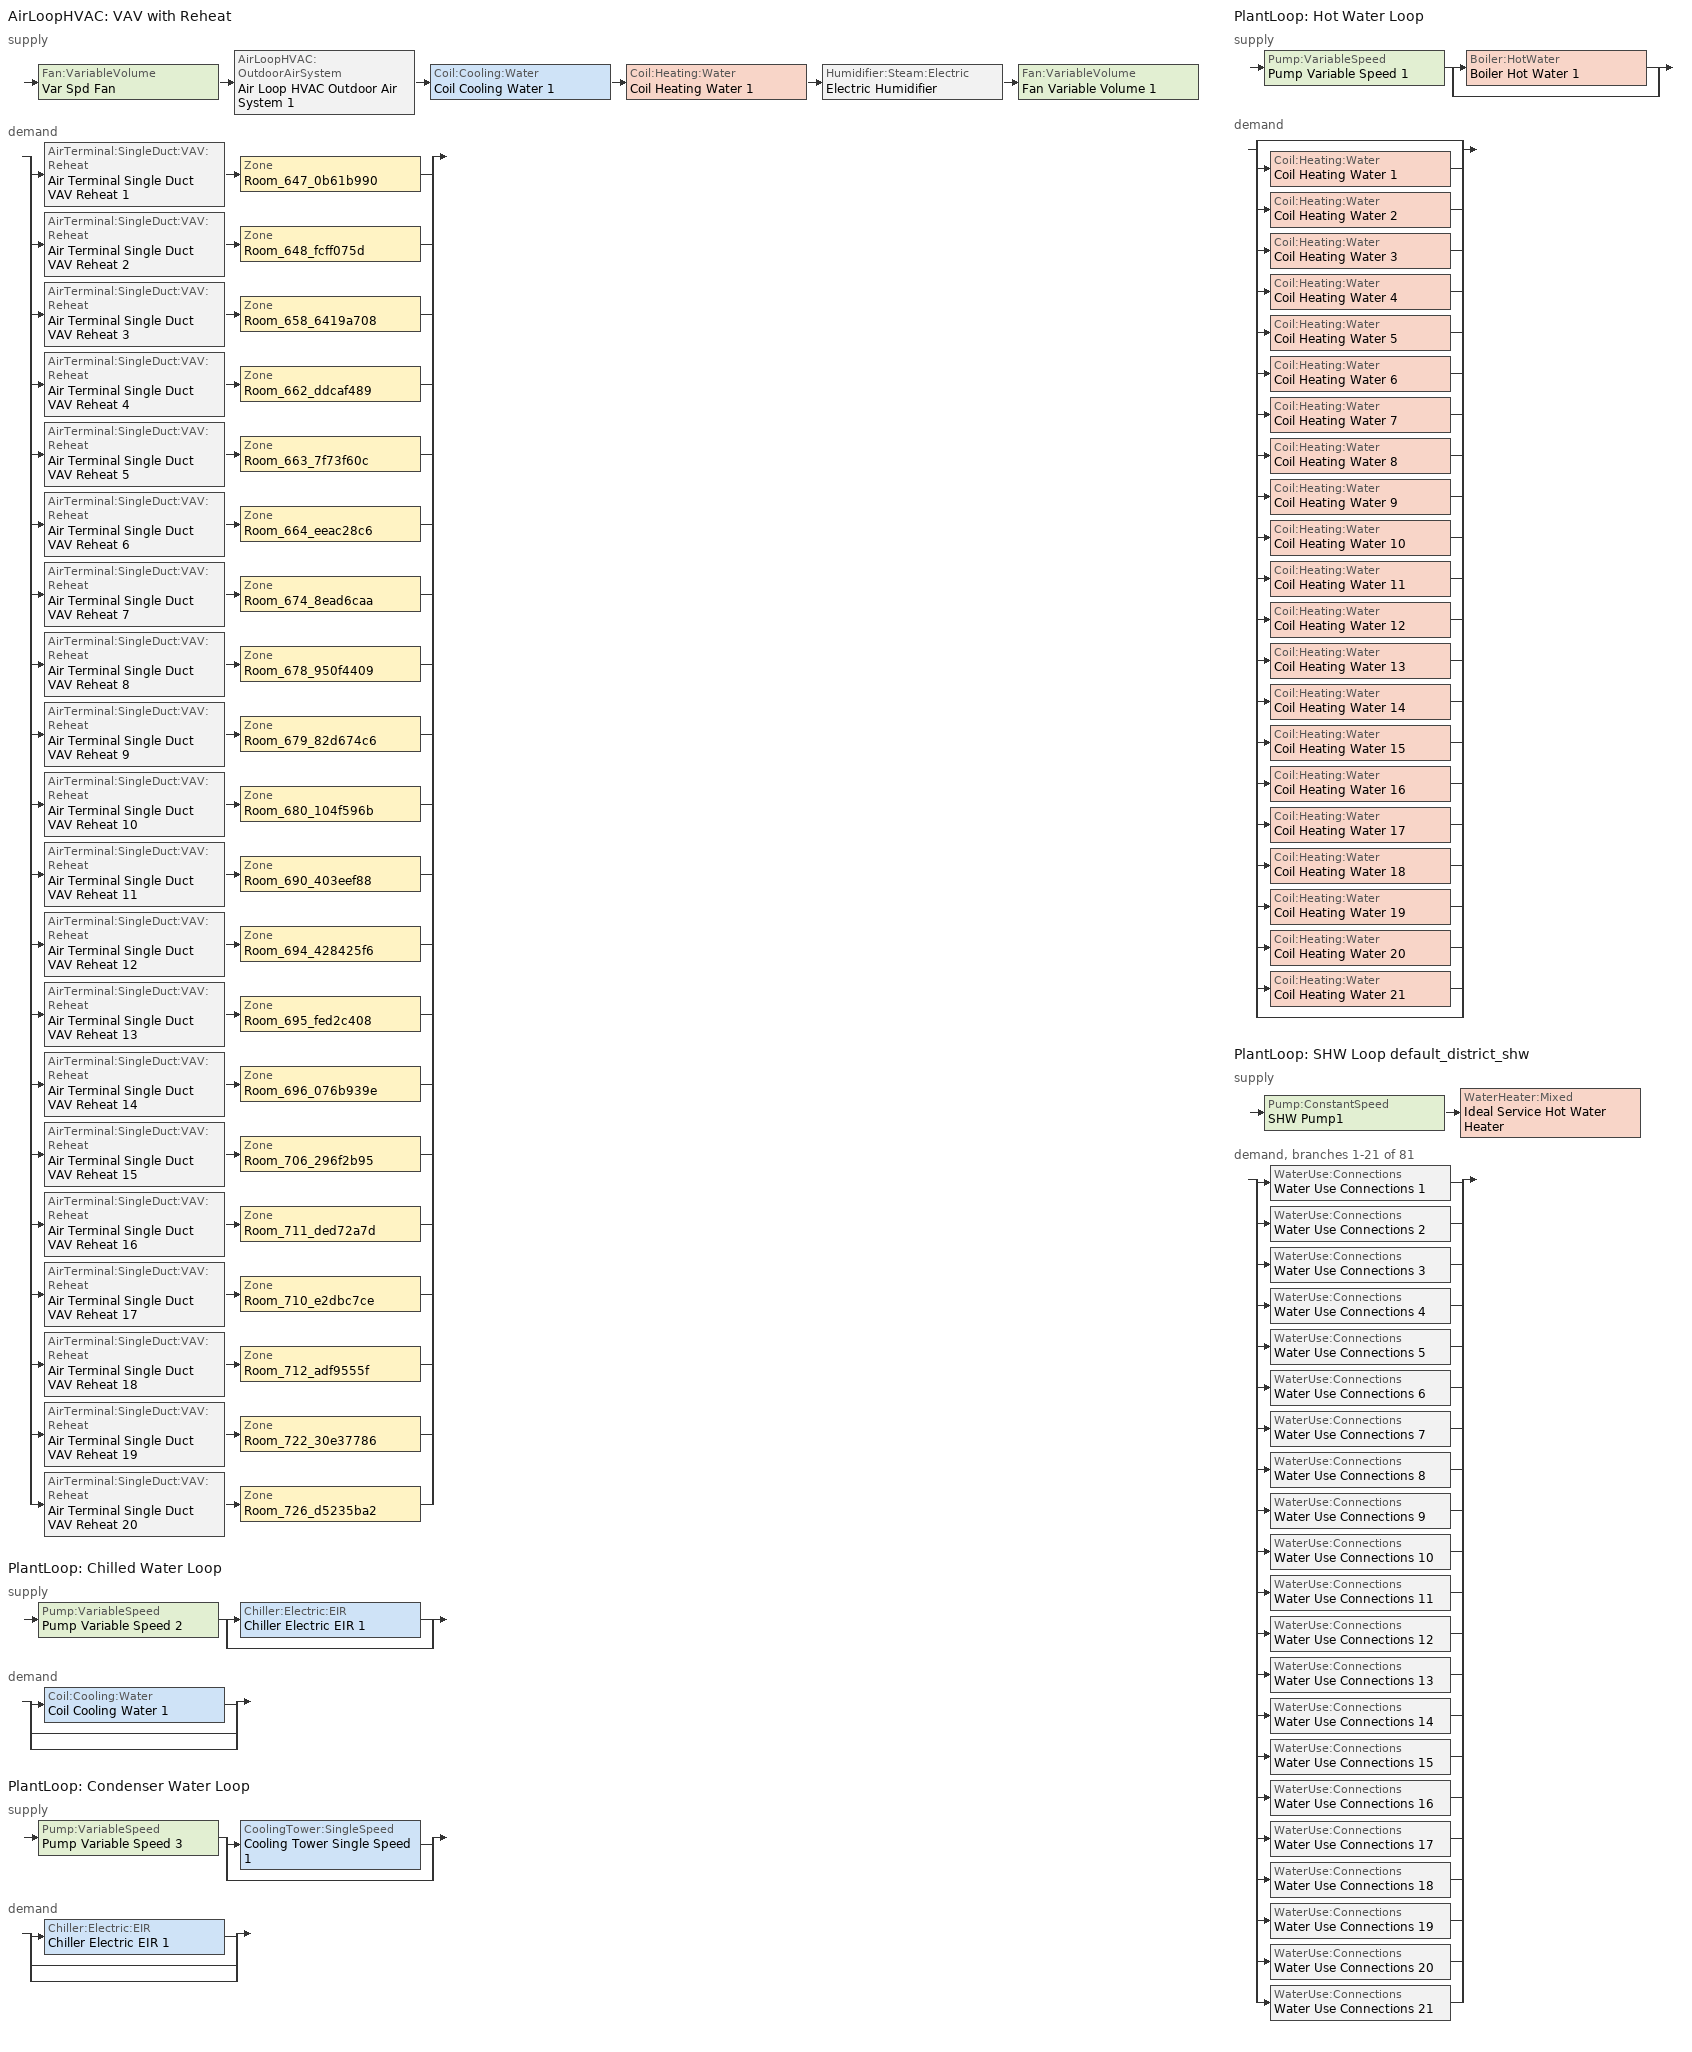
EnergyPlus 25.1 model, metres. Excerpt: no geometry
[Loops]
AirLoopHVAC 'VAV with Reheat'
 supply: Fan:VariableVolume 'Var Spd Fan' > AirLoopHVAC:OutdoorAirSystem 'Air Loop HVAC Outdoor Air System 1' > Coil:Cooling:Water 'Coil Cooling Water 1' > Coil:Heating:Water 'Coil Heating Water 1' > Humidifier:Steam:Electric 'Electric Humidifier' > Fan:VariableVolume 'Fan Variable Volume 1'
 demand: split
  | AirTerminal:SingleDuct:VAV:Reheat 'Air Terminal Single Duct VAV Reheat 1' > Zone 'Room_647_0b61b990'
  | AirTerminal:SingleDuct:VAV:Reheat 'Air Terminal Single Duct VAV Reheat 2' > Zone 'Room_648_fcff075d'
  | AirTerminal:SingleDuct:VAV:Reheat 'Air Terminal Single Duct VAV Reheat 3' > Zone 'Room_658_6419a708'
  | AirTerminal:SingleDuct:VAV:Reheat 'Air Terminal Single Duct VAV Reheat 4' > Zone 'Room_662_ddcaf489'
  | AirTerminal:SingleDuct:VAV:Reheat 'Air Terminal Single Duct VAV Reheat 5' > Zone 'Room_663_7f73f60c'
  | AirTerminal:SingleDuct:VAV:Reheat 'Air Terminal Single Duct VAV Reheat 6' > Zone 'Room_664_eeac28c6'
  | AirTerminal:SingleDuct:VAV:Reheat 'Air Terminal Single Duct VAV Reheat 7' > Zone 'Room_674_8ead6caa'
  | AirTerminal:SingleDuct:VAV:Reheat 'Air Terminal Single Duct VAV Reheat 8' > Zone 'Room_678_950f4409'
  | AirTerminal:SingleDuct:VAV:Reheat 'Air Terminal Single Duct VAV Reheat 9' > Zone 'Room_679_82d674c6'
  | AirTerminal:SingleDuct:VAV:Reheat 'Air Terminal Single Duct VAV Reheat 10' > Zone 'Room_680_104f596b'
  | AirTerminal:SingleDuct:VAV:Reheat 'Air Terminal Single Duct VAV Reheat 11' > Zone 'Room_690_403eef88'
  | AirTerminal:SingleDuct:VAV:Reheat 'Air Terminal Single Duct VAV Reheat 12' > Zone 'Room_694_428425f6'
  | AirTerminal:SingleDuct:VAV:Reheat 'Air Terminal Single Duct VAV Reheat 13' > Zone 'Room_695_fed2c408'
  | AirTerminal:SingleDuct:VAV:Reheat 'Air Terminal Single Duct VAV Reheat 14' > Zone 'Room_696_076b939e'
  | AirTerminal:SingleDuct:VAV:Reheat 'Air Terminal Single Duct VAV Reheat 15' > Zone 'Room_706_296f2b95'
  | AirTerminal:SingleDuct:VAV:Reheat 'Air Terminal Single Duct VAV Reheat 16' > Zone 'Room_711_ded72a7d'
  | AirTerminal:SingleDuct:VAV:Reheat 'Air Terminal Single Duct VAV Reheat 17' > Zone 'Room_710_e2dbc7ce'
  | AirTerminal:SingleDuct:VAV:Reheat 'Air Terminal Single Duct VAV Reheat 18' > Zone 'Room_712_adf9555f'
  | AirTerminal:SingleDuct:VAV:Reheat 'Air Terminal Single Duct VAV Reheat 19' > Zone 'Room_722_30e37786'
  | AirTerminal:SingleDuct:VAV:Reheat 'Air Terminal Single Duct VAV Reheat 20' > Zone 'Room_726_d5235ba2'
PlantLoop 'Chilled Water Loop'
 supply: Pump:VariableSpeed 'Pump Variable Speed 2' > split
  | Chiller:Electric:EIR 'Chiller Electric EIR 1'
  | bypass
 demand: split
  | Coil:Cooling:Water 'Coil Cooling Water 1'
  | bypass
  | bypass
PlantLoop 'Condenser Water Loop'
 supply: Pump:VariableSpeed 'Pump Variable Speed 3' > split
  | CoolingTower:SingleSpeed 'Cooling Tower Single Speed 1'
  | bypass
 demand: split
  | Chiller:Electric:EIR 'Chiller Electric EIR 1'
  | bypass
  | bypass
PlantLoop 'Hot Water Loop'
 supply: Pump:VariableSpeed 'Pump Variable Speed 1' > split
  | Boiler:HotWater 'Boiler Hot Water 1'
  | bypass
 demand: split
  | bypass
  | Coil:Heating:Water 'Coil Heating Water 1'
  | Coil:Heating:Water 'Coil Heating Water 2'
  | Coil:Heating:Water 'Coil Heating Water 3'
  | Coil:Heating:Water 'Coil Heating Water 4'
  | Coil:Heating:Water 'Coil Heating Water 5'
  | Coil:Heating:Water 'Coil Heating Water 6'
  | Coil:Heating:Water 'Coil Heating Water 7'
  | Coil:Heating:Water 'Coil Heating Water 8'
  | Coil:Heating:Water 'Coil Heating Water 9'
  | Coil:Heating:Water 'Coil Heating Water 10'
  | Coil:Heating:Water 'Coil Heating Water 11'
  | Coil:Heating:Water 'Coil Heating Water 12'
  | Coil:Heating:Water 'Coil Heating Water 13'
  | Coil:Heating:Water 'Coil Heating Water 14'
  | Coil:Heating:Water 'Coil Heating Water 15'
  | Coil:Heating:Water 'Coil Heating Water 16'
  | Coil:Heating:Water 'Coil Heating Water 17'
  | Coil:Heating:Water 'Coil Heating Water 18'
  | Coil:Heating:Water 'Coil Heating Water 19'
  | Coil:Heating:Water 'Coil Heating Water 20'
  | Coil:Heating:Water 'Coil Heating Water 21'
  | bypass
PlantLoop 'SHW Loop default_district_shw'
 supply: Pump:ConstantSpeed 'SHW Pump1' > WaterHeater:Mixed 'Ideal Service Hot Water Heater'
 demand, branches 1-21 of 81: split
  | WaterUse:Connections 'Water Use Connections 1'
  | WaterUse:Connections 'Water Use Connections 2'
  | WaterUse:Connections 'Water Use Connections 3'
  | WaterUse:Connections 'Water Use Connections 4'
  | WaterUse:Connections 'Water Use Connections 5'
  | WaterUse:Connections 'Water Use Connections 6'
  | WaterUse:Connections 'Water Use Connections 7'
  | WaterUse:Connections 'Water Use Connections 8'
  | WaterUse:Connections 'Water Use Connections 9'
  | WaterUse:Connections 'Water Use Connections 10'
  | WaterUse:Connections 'Water Use Connections 11'
  | WaterUse:Connections 'Water Use Connections 12'
  | WaterUse:Connections 'Water Use Connections 13'
  | WaterUse:Connections 'Water Use Connections 14'
  | WaterUse:Connections 'Water Use Connections 15'
  | WaterUse:Connections 'Water Use Connections 16'
  | WaterUse:Connections 'Water Use Connections 17'
  | WaterUse:Connections 'Water Use Connections 18'
  | WaterUse:Connections 'Water Use Connections 19'
  | WaterUse:Connections 'Water Use Connections 20'
  | WaterUse:Connections 'Water Use Connections 21'
[ZoneControl:Thermostat] Temperature Difference Between Cutout And Setpoint {deltaC}=0
Name | Zone or ZoneList | Control Type Schedule | Control 1
Room_647_0b61b990 Thermostat | Room_647_0b61b990 | Room_647_0b61b990 Thermostat Schedule | MediumOffice Building_Setpoint
Room_648_fcff075d Thermostat | Room_648_fcff075d | Room_648_fcff075d Thermostat Schedule | MediumOffice Building_Setpoint 1
Room_658_6419a708 Thermostat | Room_658_6419a708 | Room_658_6419a708 Thermostat Schedule | MediumOffice Building_Setpoint 11
Room_662_ddcaf489 Thermostat | Room_662_ddcaf489 | Room_662_ddcaf489 Thermostat Schedule | MediumOffice Building_Setpoint 15
Room_663_7f73f60c Thermostat | Room_663_7f73f60c | Room_663_7f73f60c Thermostat Schedule | MediumOffice Building_Setpoint 16
Room_664_eeac28c6 Thermostat | Room_664_eeac28c6 | Room_664_eeac28c6 Thermostat Schedule | MediumOffice Building_Setpoint 17
Room_674_8ead6caa Thermostat | Room_674_8ead6caa | Room_674_8ead6caa Thermostat Schedule | MediumOffice Building_Setpoint 27
Room_678_950f4409 Thermostat | Room_678_950f4409 | Room_678_950f4409 Thermostat Schedule | MediumOffice Building_Setpoint 31
Room_679_82d674c6 Thermostat | Room_679_82d674c6 | Room_679_82d674c6 Thermostat Schedule | MediumOffice Building_Setpoint 32
Room_680_104f596b Thermostat | Room_680_104f596b | Room_680_104f596b Thermostat Schedule | MediumOffice Building_Setpoint 33
Room_690_403eef88 Thermostat | Room_690_403eef88 | Room_690_403eef88 Thermostat Schedule | MediumOffice Building_Setpoint 43
Room_694_428425f6 Thermostat | Room_694_428425f6 | Room_694_428425f6 Thermostat Schedule | MediumOffice Building_Setpoint 47
Room_695_fed2c408 Thermostat | Room_695_fed2c408 | Room_695_fed2c408 Thermostat Schedule | MediumOffice Building_Setpoint 48
Room_696_076b939e Thermostat | Room_696_076b939e | Room_696_076b939e Thermostat Schedule | MediumOffice Building_Setpoint 49
Room_706_296f2b95 Thermostat | Room_706_296f2b95 | Room_706_296f2b95 Thermostat Schedule | MediumOffice Building_Setpoint 59
Room_710_e2dbc7ce Thermostat | Room_710_e2dbc7ce | Room_710_e2dbc7ce Thermostat Schedule | MediumOffice Building_Setpoint 63
Room_711_ded72a7d Thermostat | Room_711_ded72a7d | Room_711_ded72a7d Thermostat Schedule | MediumOffice Building_Setpoint 64
Room_712_adf9555f Thermostat | Room_712_adf9555f | Room_712_adf9555f Thermostat Schedule | MediumOffice Building_Setpoint 65
Room_722_30e37786 Thermostat | Room_722_30e37786 | Room_722_30e37786 Thermostat Schedule | MediumOffice Building_Setpoint 75
Room_726_d5235ba2 Thermostat | Room_726_d5235ba2 | Room_726_d5235ba2 Thermostat Schedule | MediumOffice Building_Setpoint 79
[ThermostatSetpoint:DualSetpoint] Heating Setpoint Temperature Schedule=NECB-A-Thermostat Setpoint-Heating; Cooling Setpoint Temperature Schedule=NECB-A-Thermostat Setpoint-Cooling
MediumOffice Building_Setpoint; MediumOffice Building_Setpoint 1; MediumOffice Building_Setpoint 11; MediumOffice Building_Setpoint 15; MediumOffice Building_Setpoint 16; MediumOffice Building_Setpoint 17; MediumOffice Building_Setpoint 27; MediumOffice Building_Setpoint 31; MediumOffice Building_Setpoint 32; MediumOffice Building_Setpoint 33; MediumOffice Building_Setpoint 43; MediumOffice Building_Setpoint 47; MediumOffice Building_Setpoint 48; MediumOffice Building_Setpoint 49; MediumOffice Building_Setpoint 59; MediumOffice Building_Setpoint 63; MediumOffice Building_Setpoint 64; MediumOffice Building_Setpoint 65; MediumOffice Building_Setpoint 75; MediumOffice Building_Setpoint 79
[AirTerminal:SingleDuct:VAV:Reheat] Availability Schedule=Always On Discrete; Maximum Air Flow Rate {m3/s}=Autosize; Zone Minimum Air Flow Input Method=Constant; Constant Minimum Air Flow Fraction=0.3; Fixed Minimum Air Flow Rate {m3/s}=0; Maximum Hot Water or Steam Flow Rate {m3/s}=Autosize; Minimum Hot Water or Steam Flow Rate {m3/s}=0; Convergence Tolerance=0.001; Damper Heating Action=Normal; Maximum Flow per Zone Floor Area During Reheat {m3/s-m2}=Autocalculate; Maximum Flow Fraction During Reheat=Autocalculate; Maximum Reheat Air Temperature {C}=35
Name | Reheat Coil
Air Terminal Single Duct VAV Reheat 1 | Coil Heating Water 2
Air Terminal Single Duct VAV Reheat 2 | Coil Heating Water 3
Air Terminal Single Duct VAV Reheat 3 | Coil Heating Water 4
Air Terminal Single Duct VAV Reheat 4 | Coil Heating Water 5
Air Terminal Single Duct VAV Reheat 5 | Coil Heating Water 6
Air Terminal Single Duct VAV Reheat 6 | Coil Heating Water 7
Air Terminal Single Duct VAV Reheat 7 | Coil Heating Water 8
Air Terminal Single Duct VAV Reheat 8 | Coil Heating Water 9
Air Terminal Single Duct VAV Reheat 9 | Coil Heating Water 10
Air Terminal Single Duct VAV Reheat 10 | Coil Heating Water 11
Air Terminal Single Duct VAV Reheat 11 | Coil Heating Water 12
Air Terminal Single Duct VAV Reheat 12 | Coil Heating Water 13
Air Terminal Single Duct VAV Reheat 13 | Coil Heating Water 14
Air Terminal Single Duct VAV Reheat 14 | Coil Heating Water 15
Air Terminal Single Duct VAV Reheat 15 | Coil Heating Water 16
Air Terminal Single Duct VAV Reheat 17 | Coil Heating Water 18
Air Terminal Single Duct VAV Reheat 16 | Coil Heating Water 17
Air Terminal Single Duct VAV Reheat 18 | Coil Heating Water 19
Air Terminal Single Duct VAV Reheat 19 | Coil Heating Water 20
Air Terminal Single Duct VAV Reheat 20 | Coil Heating Water 21
[Coil:Heating:Water] Availability Schedule=Always On Discrete; U-Factor Times Area Value {W/K}=Autosize; Maximum Water Flow Rate {m3/s}=Autosize; Performance Input Method=UFactorTimesAreaAndDesignWaterFlowRate; Rated Capacity {W}=Autosize; Rated Inlet Water Temperature {C}=82.2; Rated Inlet Air Temperature {C}=16.6; Rated Outlet Water Temperature {C}=71.1; Rated Outlet Air Temperature {C}=32.2; Rated Ratio for Air and Water Convection=0.5
Coil Heating Water 2; Coil Heating Water 3; Coil Heating Water 4; Coil Heating Water 5; Coil Heating Water 6; Coil Heating Water 7; Coil Heating Water 8; Coil Heating Water 9; Coil Heating Water 10; Coil Heating Water 11; Coil Heating Water 12; Coil Heating Water 13; Coil Heating Water 14; Coil Heating Water 15; Coil Heating Water 16; Coil Heating Water 18; Coil Heating Water 17; Coil Heating Water 19; Coil Heating Water 20; Coil Heating Water 21; Coil Heating Water 1
[ZoneHVAC:Baseboard:Convective:Electric] Availability Schedule=Always On Discrete hvac_library; Heating Design Capacity {W}=Autosize; Efficiency=1
Elec Baseboard; Elec Baseboard 1; Elec Baseboard 11; Elec Baseboard 3; Elec Baseboard 10; Elec Baseboard 5; Elec Baseboard 12; Elec Baseboard 8; Elec Baseboard 6; Elec Baseboard 9; Elec Baseboard 2; Elec Baseboard 4; Elec Baseboard 7; Elec Baseboard 15; Elec Baseboard 13; Elec Baseboard 17; Elec Baseboard 14; Elec Baseboard 16; Elec Baseboard 18
[Zone equipment]
Room_647_0b61b990: Air Terminal Single Duct VAV Reheat 1, Elec Baseboard
Room_648_fcff075d: Air Terminal Single Duct VAV Reheat 2, Elec Baseboard 1
Room_658_6419a708: Air Terminal Single Duct VAV Reheat 3, Elec Baseboard 11
Room_662_ddcaf489: Air Terminal Single Duct VAV Reheat 4, Elec Baseboard 3
Room_663_7f73f60c: Air Terminal Single Duct VAV Reheat 5, Elec Baseboard 10
Room_664_eeac28c6: Air Terminal Single Duct VAV Reheat 6, Elec Baseboard 5
Room_674_8ead6caa: Air Terminal Single Duct VAV Reheat 7, Elec Baseboard 12
Room_678_950f4409: Air Terminal Single Duct VAV Reheat 8, Elec Baseboard 8
Room_679_82d674c6: Air Terminal Single Duct VAV Reheat 9, Elec Baseboard 6
Room_680_104f596b: Air Terminal Single Duct VAV Reheat 10, Elec Baseboard 9
Room_690_403eef88: Air Terminal Single Duct VAV Reheat 11, Elec Baseboard 2
Room_694_428425f6: Air Terminal Single Duct VAV Reheat 12, Elec Baseboard 4
Room_695_fed2c408: Air Terminal Single Duct VAV Reheat 13, Elec Baseboard 7
Room_696_076b939e: Air Terminal Single Duct VAV Reheat 14, Elec Baseboard 15
Room_706_296f2b95: Air Terminal Single Duct VAV Reheat 15, Elec Baseboard 13
Room_710_e2dbc7ce: Air Terminal Single Duct VAV Reheat 17, Elec Baseboard 17
Room_711_ded72a7d: Air Terminal Single Duct VAV Reheat 16
Room_712_adf9555f: Air Terminal Single Duct VAV Reheat 18, Elec Baseboard 14
Room_722_30e37786: Air Terminal Single Duct VAV Reheat 19, Elec Baseboard 16
Room_726_d5235ba2: Air Terminal Single Duct VAV Reheat 20, Elec Baseboard 18
[Sizing:Zone] Zone Cooling Design Supply Air Temperature Input Method=SupplyAirTemperature; Zone Cooling Design Supply Air Temperature {C}=14; Zone Cooling Design Supply Air Temperature Difference {deltaC}=11.11; Zone Heating Design Supply Air Temperature Input Method=SupplyAirTemperature; Zone Heating Design Supply Air Temperature {C}=40; Zone Heating Design Supply Air Temperature Difference {deltaC}=11.11; Zone Cooling Design Supply Air Humidity Ratio {kgWater/kgDryAir}=0.0085; Zone Heating Design Supply Air Humidity Ratio {kgWater/kgDryAir}=0.008; Design Specification Outdoor Air Object=MediumOffice Building_Ventilation; Cooling Design Air Flow Method=DesignDay; Cooling Design Air Flow Rate {m3/s}=0; Cooling Minimum Air Flow per Zone Floor Area {m3/s-m2}=0.000762; Cooling Minimum Air Flow {m3/s}=0; Cooling Minimum Air Flow Fraction=0; Heating Design Air Flow Method=DesignDay; Heating Design Air Flow Rate {m3/s}=0; Heating Maximum Air Flow per Zone Floor Area {m3/s-m2}=0.002032; Heating Maximum Air Flow {m3/s}=0.141576; Heating Maximum Air Flow Fraction=0.3; Account for Dedicated Outdoor Air System=No; Zone Load Sizing Method=Sensible Load Only No Latent Load; Zone Latent Cooling Design Supply Air Humidity Ratio Input Method=HumidityRatioDifference; Zone Cooling Design Supply Air Humidity Ratio Difference {kgWater/kgDryAir}=0.005; Zone Latent Heating Design Supply Air Humidity Ratio Input Method=HumidityRatioDifference; Zone Humidification Design Supply Air Humidity Ratio Difference {kgWater/kgDryAir}=0.005; Type of Space Sum to Use=Coincident
Room_647_0b61b990; Room_648_fcff075d; Room_658_6419a708; Room_662_ddcaf489; Room_663_7f73f60c; Room_664_eeac28c6; Room_674_8ead6caa; Room_678_950f4409; Room_679_82d674c6; Room_680_104f596b; Room_690_403eef88; Room_694_428425f6; Room_695_fed2c408; Room_696_076b939e; Room_706_296f2b95; Room_710_e2dbc7ce; Room_711_ded72a7d; Room_712_adf9555f; Room_722_30e37786; Room_726_d5235ba2
[DesignSpecification:OutdoorAir]
MediumOffice Building_Ventilation: Outdoor Air Method=Sum; Outdoor Air Flow per Person {m3/s-person}=0.0125; Outdoor Air Flow per Zone Floor Area {m3/s-m2}=0.0003; Outdoor Air Flow per Zone {m3/s}=0; Outdoor Air Flow Air Changes per Hour {1/hr}=0
[AirLoopHVAC]
VAV with Reheat: Design Supply Air Flow Rate {m3/s}=AutoSize; Design Return Air Flow Fraction of Supply Air Flow=1
[Sizing:System]
VAV with Reheat: Type of Load to Size On=Sensible; Design Outdoor Air Flow Rate {m3/s}=Autosize; Central Heating Maximum System Air Flow Ratio=0.3; Preheat Design Temperature {C}=7; Preheat Design Humidity Ratio {kgWater/kgDryAir}=0.008; Precool Design Temperature {C}=12.8; Precool Design Humidity Ratio {kgWater/kgDryAir}=0.008; Central Cooling Design Supply Air Temperature {C}=12.8; Central Heating Design Supply Air Temperature {C}=12.8; Type of Zone Sum to Use=NonCoincident; 100% Outdoor Air in Cooling=Yes; 100% Outdoor Air in Heating=Yes; Central Cooling Design Supply Air Humidity Ratio {kgWater/kgDryAir}=0.0085; Central Heating Design Supply Air Humidity Ratio {kgWater/kgDryAir}=0.008; Cooling Supply Air Flow Rate Method=DesignDay; Cooling Supply Air Flow Rate {m3/s}=0; Cooling Supply Air Flow Rate Per Floor Area {m3/s-m2}=0.00996765; Cooling Fraction of Autosized Cooling Supply Air Flow Rate=1; Cooling Supply Air Flow Rate Per Unit Cooling Capacity {m3/s-W}=3.94755e-05; Heating Supply Air Flow Rate Method=DesignDay; Heating Supply Air Flow Rate {m3/s}=0; Heating Supply Air Flow Rate Per Floor Area {m3/s-m2}=0.00996765; Heating Fraction of Autosized Heating Supply Air Flow Rate=1; Heating Fraction of Autosized Cooling Supply Air Flow Rate=1; Heating Supply Air Flow Rate Per Unit Heating Capacity {m3/s-W}=3.15882e-05; System Outdoor Air Method=ZoneSum; Zone Maximum Outdoor Air Fraction=1; Cooling Design Capacity Method=CoolingDesignCapacity; Cooling Design Capacity {W}=Autosize; Cooling Design Capacity Per Floor Area {W/m2}=234.7; Fraction of Autosized Cooling Design Capacity=1; Heating Design Capacity Method=HeatingDesignCapacity; Heating Design Capacity {W}=Autosize; Heating Design Capacity Per Floor Area {W/m2}=157; Fraction of Autosized Heating Design Capacity=1; Central Cooling Capacity Control Method=OnOff; Occupant Diversity=Autosize
[Controller:WaterCoil] Control Variable=Temperature; Actuator Variable=Flow; Controller Convergence Tolerance {deltaC}=Autosize; Maximum Actuated Flow {m3/s}=Autosize; Minimum Actuated Flow {m3/s}=0
Name | Action
Controller Water Coil 2 | Reverse
Controller Water Coil 1 | Normal
[Fan:VariableVolume] Availability Schedule=Always On Discrete; Fan Total Efficiency=0.6045; Pressure Rise {Pa}=800; Maximum Flow Rate {m3/s}=AutoSize; Fan Power Minimum Flow Rate Input Method=FixedFlowRate; Fan Power Minimum Flow Fraction=0; Fan Power Minimum Air Flow Rate {m3/s}=0; Motor Efficiency=0.93; Motor In Airstream Fraction=1; Fan Power Coefficient 1=0.0407599; Fan Power Coefficient 2=0.088045; Fan Power Coefficient 3=-0.0729261; Fan Power Coefficient 4=0.94374; Fan Power Coefficient 5=0
Var Spd Fan; Fan Variable Volume 1
[SetpointManager:MixedAir] Control Variable=Temperature
Node 176 OS Default SPM; Node 8 OS Default SPM; Node 9 OS Default SPM; Node 10 OS Default SPM
[Controller:OutdoorAir]
Controller Outdoor Air 1: Minimum Outdoor Air Flow Rate {m3/s}=0; Maximum Outdoor Air Flow Rate {m3/s}=Autosize; Economizer Control Type=NoEconomizer; Economizer Control Action Type=ModulateFlow; Economizer Maximum Limit Dry-Bulb Temperature {C}=28; Economizer Maximum Limit Enthalpy {J/kg}=64000; Economizer Minimum Limit Dry-Bulb Temperature {C}=-100; Lockout Type=NoLockout; Minimum Limit Type=FixedMinimum; Mechanical Ventilation Controller=Controller Mechanical Ventilation 1; High Humidity Control=No; High Humidity Outdoor Air Flow Ratio=1; Control High Indoor Humidity Based on Outdoor Humidity Ratio=Yes; Heat Recovery Bypass Control Type=BypassWhenWithinEconomizerLimits; Economizer Operation Staging=InterlockedWithMechanicalCooling
[Controller:MechanicalVentilation]
Controller Mechanical Ventilation 1: Availability Schedule=Always On Discrete; Demand Controlled Ventilation=No; System Outdoor Air Method=ZoneSum; Zone or ZoneList Name 1=Room_647_0b61b990; Design Specification Outdoor Air Object Name 1=MediumOffice Building_Ventilation; Zone or ZoneList Name 2=Room_648_fcff075d; Design Specification Outdoor Air Object Name 2=MediumOffice Building_Ventilation; Zone or ZoneList Name 3=Room_658_6419a708; Design Specification Outdoor Air Object Name 3=MediumOffice Building_Ventilation; Zone or ZoneList Name 4=Room_662_ddcaf489; Design Specification Outdoor Air Object Name 4=MediumOffice Building_Ventilation; Zone or ZoneList Name 5=Room_663_7f73f60c; Design Specification Outdoor Air Object Name 5=MediumOffice Building_Ventilation; Zone or ZoneList Name 6=Room_664_eeac28c6; Design Specification Outdoor Air Object Name 6=MediumOffice Building_Ventilation; Zone or ZoneList Name 7=Room_674_8ead6caa; Design Specification Outdoor Air Object Name 7=MediumOffice Building_Ventilation; Zone or ZoneList Name 8=Room_678_950f4409; Design Specification Outdoor Air Object Name 8=MediumOffice Building_Ventilation; Zone or ZoneList Name 9=Room_679_82d674c6; Design Specification Outdoor Air Object Name 9=MediumOffice Building_Ventilation; Zone or ZoneList Name 10=Room_680_104f596b; Design Specification Outdoor Air Object Name 10=MediumOffice Building_Ventilation; Zone or ZoneList Name 11=Room_690_403eef88; Design Specification Outdoor Air Object Name 11=MediumOffice Building_Ventilation; Zone or ZoneList Name 12=Room_694_428425f6; Design Specification Outdoor Air Object Name 12=MediumOffice Building_Ventilation; Zone or ZoneList Name 13=Room_695_fed2c408; Design Specification Outdoor Air Object Name 13=MediumOffice Building_Ventilation; Zone or ZoneList Name 14=Room_696_076b939e; Design Specification Outdoor Air Object Name 14=MediumOffice Building_Ventilation; Zone or ZoneList Name 15=Room_706_296f2b95; Design Specification Outdoor Air Object Name 15=MediumOffice Building_Ventilation; Zone or ZoneList Name 16=Room_711_ded72a7d; Design Specification Outdoor Air Object Name 16=MediumOffice Building_Ventilation; Zone or ZoneList Name 17=Room_710_e2dbc7ce; Design Specification Outdoor Air Object Name 17=MediumOffice Building_Ventilation; Zone or ZoneList Name 18=Room_712_adf9555f; Design Specification Outdoor Air Object Name 18=MediumOffice Building_Ventilation; Zone or ZoneList Name 19=Room_722_30e37786; Design Specification Outdoor Air Object Name 19=MediumOffice Building_Ventilation; Zone or ZoneList Name 20=Room_726_d5235ba2; Design Specification Outdoor Air Object Name 20=MediumOffice Building_Ventilation
[Coil:Cooling:Water]
Coil Cooling Water 1: Availability Schedule=Always On Discrete; Design Water Flow Rate {m3/s}=Autosize; Design Air Flow Rate {m3/s}=Autosize; Design Inlet Water Temperature {C}=Autosize; Design Inlet Air Temperature {C}=Autosize; Design Outlet Air Temperature {C}=Autosize; Design Inlet Air Humidity Ratio {kgWater/kgDryAir}=Autosize; Design Outlet Air Humidity Ratio {kgWater/kgDryAir}=Autosize; Type of Analysis=SimpleAnalysis; Heat Exchanger Configuration=CrossFlow
[Humidifier:Steam:Electric]
Electric Humidifier: Rated Capacity {m3/s}=Autosize; Rated Power {W}=Autosize
[PlantLoop] Fluid Type=Water; Maximum Loop Flow Rate {m3/s}=Autosize; Minimum Loop Flow Rate {m3/s}=0; Plant Loop Volume {m3}=Autocalculate; Load Distribution Scheme=Optimal; Plant Loop Demand Calculation Scheme=SingleSetpoint; Common Pipe Simulation=None
Name | Plant Equipment Operation Scheme | Maximum Loop Temperature {C} | Minimum Loop Temperature {C}
Chilled Water Loop | Chilled Water Loop Operation Schemes | 100 | 0
Condenser Water Loop | Condenser Water Loop Operation Schemes | 100 | 0
Hot Water Loop | Hot Water Loop Operation Schemes | 100 | 0
SHW Loop default_district_shw | SHW Loop default_district_shw Operation Schemes | 60 | 10
[Sizing:Plant] Sizing Option=NonCoincident; Zone Timesteps in Averaging Window=1; Coincident Sizing Factor Mode=None
Name | Loop Type | Design Loop Exit Temperature {C} | Loop Design Temperature Difference {deltaC}
Chilled Water Loop | Cooling | 7.22 | 6.67
Condenser Water Loop | Condenser | 29.4 | 5.6
Hot Water Loop | Heating | 82 | 11
SHW Loop default_district_shw | Heating | 60 | 5
[Pump:VariableSpeed] Design Maximum Flow Rate {m3/s}=Autosize; Design Pump Head {Pa}=179352; Design Power Consumption {W}=Autosize; Motor Efficiency=0.9; Fraction of Motor Inefficiencies to Fluid Stream=0; Coefficient 1 of the Part Load Performance Curve=0; Coefficient 2 of the Part Load Performance Curve=1; Coefficient 3 of the Part Load Performance Curve=0; Coefficient 4 of the Part Load Performance Curve=0; Design Minimum Flow Rate {m3/s}=0; Pump Control Type=Intermittent; Skin Loss Radiative Fraction=0.5; Design Power Sizing Method=PowerPerFlowPerPressure; Design Electric Power per Unit Flow Rate {W/(m3/s)}=348701.1; Design Shaft Power per Unit Flow Rate per Unit Head {W/((m3/s)-Pa)}=1.28205; Design Minimum Flow Rate Fraction=0
Pump Variable Speed 2; Pump Variable Speed 3; Pump Variable Speed 1
[Chiller:Electric:EIR]
Chiller Electric EIR 1: Reference Capacity {W}=Autosize; Reference COP {W/W}=5.5; Reference Leaving Chilled Water Temperature {C}=6.67; Reference Entering Condenser Fluid Temperature {C}=29.4; Reference Chilled Water Flow Rate {m3/s}=Autosize; Reference Condenser Fluid Flow Rate {m3/s}=Autosize; Cooling Capacity Function of Temperature Curve=Curve Biquadratic 1; Electric Input to Cooling Output Ratio Function of Temperature Curve=Curve Biquadratic 2; Electric Input to Cooling Output Ratio Function of Part Load Ratio Curve=Curve Quadratic 1; Minimum Part Load Ratio=0.1; Maximum Part Load Ratio=1; Optimum Part Load Ratio=1; Minimum Unloading Ratio=0.2; Condenser Type=WaterCooled; Condenser Fan Power Ratio {W/W}=0; Fraction of Compressor Electric Consumption Rejected by Condenser=1; Leaving Chilled Water Lower Temperature Limit {C}=2; Chiller Flow Mode=NotModulated; Sizing Factor=1; Basin Heater Capacity {W/K}=0; Basin Heater Setpoint Temperature {C}=10; Condenser Heat Recovery Relative Capacity Fraction=1; Condenser Flow Control=ConstantFlow; Condenser Minimum Flow Fraction=0.2; Thermosiphon Minimum Temperature Difference=0
[SetpointManager:Scheduled] Control Variable=Temperature
Name | Schedule
Setpoint Manager Scheduled 4 | Chilled_Water_Temperature 1
Setpoint Manager Scheduled 3 | Hot_Water_Temperature 1
Setpoint Manager Scheduled 1 | 60C Hot Water
[PlantEquipmentOperationSchemes] Control Scheme Schedule Name 1=Always On Discrete
Name | Control Scheme Object Type 1 | Control Scheme Name 1
Chilled Water Loop Operation Schemes | PlantEquipmentOperation:CoolingLoad | Chilled Water Loop Cooling Operation Scheme
Condenser Water Loop Operation Schemes | PlantEquipmentOperation:CoolingLoad | Condenser Water Loop Cooling Operation Scheme
Hot Water Loop Operation Schemes | PlantEquipmentOperation:HeatingLoad | Hot Water Loop Heating Operation Scheme
SHW Loop default_district_shw Operation Schemes | PlantEquipmentOperation:HeatingLoad | SHW Loop default_district_shw Heating Operation Scheme
[PlantEquipmentOperation:CoolingLoad] Load Range Lower Limit 1 {W}=0; Load Range Upper Limit 1 {W}=1000000000
Name | Range Equipment List Name 1
Chilled Water Loop Cooling Operation Scheme | Chilled Water Loop Cooling Equipment List
Condenser Water Loop Cooling Operation Scheme | Condenser Water Loop Cooling Equipment List
[PlantEquipmentList]
Chilled Water Loop Cooling Equipment List: Chiller:Electric:EIR, Chiller Electric EIR 1
Condenser Water Loop Cooling Equipment List: CoolingTower:SingleSpeed, Cooling Tower Single Speed 1
Hot Water Loop Heating Equipment List: Boiler:HotWater, Boiler Hot Water 1
SHW Loop default_district_shw Heating Equipment List: WaterHeater:Mixed, Ideal Service Hot Water Heater
[CoolingTower:SingleSpeed]
Cooling Tower Single Speed 1: Design Water Flow Rate {m3/s}=Autosize; Design Air Flow Rate {m3/s}=Autosize; Design Fan Power {W}=Autosize; Design U-Factor Times Area Value {W/K}=Autosize; Free Convection Regime Air Flow Rate {m3/s}=Autosize; Free Convection Regime Air Flow Rate Sizing Factor=0.1; Free Convection Regime U-Factor Times Area Value {W/K}=Autosize; Free Convection U-Factor Times Area Value Sizing Factor=0.1; Performance Input Method=UFactorTimesAreaAndDesignWaterFlowRate; Heat Rejection Capacity and Nominal Capacity Sizing Ratio=1.25; Free Convection Capacity {W}=0; Free Convection Nominal Capacity Sizing Factor=0.1; Design Inlet Air Dry-Bulb Temperature {C}=35; Design Inlet Air Wet-Bulb Temperature {C}=25.6; Design Approach Temperature {deltaC}=Autosize; Design Range Temperature {deltaC}=Autosize; Basin Heater Capacity {W/K}=0; Basin Heater Setpoint Temperature {C}=2; Evaporation Loss Mode=LossFactor; Evaporation Loss Factor {percent/K}=0.2; Drift Loss Percent {percent}=0.008; Blowdown Calculation Mode=ConcentrationRatio; Blowdown Concentration Ratio=3; Capacity Control=FanCycling; Number of Cells=1; Cell Control=MinimalCell; Cell Minimum  Water Flow Rate Fraction=0.33; Cell Maximum Water Flow Rate Fraction=2.5; Sizing Factor=1
[SetpointManager:FollowOutdoorAirTemperature]
Setpoint Manager Follow Outdoor Air Temperature 1: Control Variable=Temperature; Reference Temperature Type=OutdoorAirWetBulb; Offset Temperature Difference {deltaC}=1.5; Maximum Setpoint Temperature {C}=80; Minimum Setpoint Temperature {C}=6
[Boiler:HotWater]
Boiler Hot Water 1: Fuel Type=Electricity; Nominal Capacity {W}=Autosize; Nominal Thermal Efficiency=0.95; Efficiency Curve Temperature Evaluation Variable=LeavingBoiler; Normalized Boiler Efficiency Curve=Boiler Efficiency; Design Water Flow Rate {m3/s}=Autosize; Minimum Part Load Ratio=0; Maximum Part Load Ratio=1; Optimum Part Load Ratio=1; Water Outlet Upper Temperature Limit {C}=99; Boiler Flow Mode=ConstantFlow; On Cycle Parasitic Electric Load {W}=0; Sizing Factor=1; Off Cycle Parasitic Fuel Load {W}=0
[PlantEquipmentOperation:HeatingLoad] Load Range Lower Limit 1 {W}=0; Load Range Upper Limit 1 {W}=1000000000
Name | Range Equipment List Name 1
Hot Water Loop Heating Operation Scheme | Hot Water Loop Heating Equipment List
SHW Loop default_district_shw Heating Operation Scheme | SHW Loop default_district_shw Heating Equipment List
[Pump:ConstantSpeed]
SHW Pump1: Design Flow Rate {m3/s}=Autosize; Design Pump Head {Pa}=29891; Design Power Consumption {W}=Autosize; Motor Efficiency=0.9; Fraction of Motor Inefficiencies to Fluid Stream=0; Pump Control Type=Intermittent; Design Power Sizing Method=PowerPerFlowPerPressure; Design Electric Power per Unit Flow Rate {W/(m3/s)}=348701.1; Design Shaft Power per Unit Flow Rate per Unit Head {W-s/m3-Pa}=1.28205
[WaterHeater:Mixed]
Ideal Service Hot Water Heater: Tank Volume {m3}=0; Setpoint Temperature Schedule=Schedule Ruleset 2; Deadband Temperature Difference {deltaC}=2; Maximum Temperature Limit {C}=82.22; Heater Control Type=Modulate; Heater Maximum Capacity {W}=1000000; Heater Ignition Minimum Flow Rate {m3/s}=0; Heater Ignition Delay {s}=0; Heater Fuel Type=Electricity; Heater Thermal Efficiency=1; Off Cycle Parasitic Fuel Consumption Rate {W}=20; Off Cycle Parasitic Fuel Type=Electricity; Off Cycle Parasitic Heat Fraction to Tank=0.8; On Cycle Parasitic Fuel Consumption Rate {W}=0; On Cycle Parasitic Fuel Type=Electricity; On Cycle Parasitic Heat Fraction to Tank=0; Ambient Temperature Indicator=Schedule; Ambient Temperature Schedule=22C Ambient Condition; Off Cycle Loss Coefficient to Ambient Temperature {W/K}=0; Off Cycle Loss Fraction to Zone=1; On Cycle Loss Coefficient to Ambient Temperature {W/K}=0; On Cycle Loss Fraction to Zone=1; Use Side Effectiveness=1; Source Side Effectiveness=1; Use Side Design Flow Rate {m3/s}=Autosize; Source Side Design Flow Rate {m3/s}=Autosize; Indirect Water Heating Recovery Time {hr}=1.5; Source Side Flow Control Mode=IndirectHeatPrimarySetpoint
[WaterHeater:Sizing]
Ideal Service Hot Water Heater: Design Mode=PeakDraw; Time Storage Can Meet Peak Draw {hr}=0.538503; Time for Tank Recovery {hr}=0; Nominal Tank Volume for Autosizing Plant Connections {m3}=1
[WaterUse:Connections] Hot Water Supply Temperature Schedule=60.0C Hot Water; Drain Water Heat Exchanger Type=None; Drain Water Heat Exchanger Destination=Plant
Name | Water Use Equipment Name 1
Water Use Connections 1 | MediumOffice Building_Service Hot Water..Room_647_0b61b990
Water Use Connections 2 | MediumOffice Building_Service Hot Water..Room_648_fcff075d
Water Use Connections 3; Water Use Connections 4; Water Use Connections 5; Water Use Connections 6; Water Use Connections 7; Water Use Connections 8; Water Use Connections 9; Water Use Connections 10; Water Use Connections 11; Water Use Connections 13; Water Use Connections 14; Water Use Connections 15; Water Use Connections 18; Water Use Connections 19; Water Use Connections 20; Water Use Connections 21
Water Use Connections 12 | MediumOffice Building_Service Hot Water..Room_658_6419a708
Water Use Connections 16 | MediumOffice Building_Service Hot Water..Room_662_ddcaf489
Water Use Connections 17 | MediumOffice Building_Service Hot Water..Room_663_7f73f60c
[WaterUse:Equipment] Flow Rate Fraction Schedule=MediumOffice Building_Service Hot Water Schedule; Target Temperature Schedule=60.0C Hot Water; Sensible Fraction Schedule=0.2 Hot Water Sensible Fraction; Latent Fraction Schedule=0.05 Hot Water Latent Fraction
Name | Peak Flow Rate {m3/s} | Zone
MediumOffice Building_Service Hot Water..Room_647_0b61b990 | 1.84137e-06 | Room_647_0b61b990
MediumOffice Building_Service Hot Water..Room_648_fcff075d | 1.84137e-06 | Room_648_fcff075d
MediumOffice Building_Service Hot Water..Room_658_6419a708 | 1.84137e-06 | Room_658_6419a708
MediumOffice Building_Service Hot Water..Room_662_ddcaf489 | 1.84137e-06 | Room_662_ddcaf489
MediumOffice Building_Service Hot Water..Room_663_7f73f60c | 4.23954e-06 | Room_663_7f73f60c
[Schedule:Day:Interval]
Schedule Day 34: No, 07:00, 18.6563, 08:00, 21, 21:00, 21, 24:00, 18.7501
Schedule Day 32: No, 05:00, 18.3751, 06:00, 18.4367, 07:00, 21, 16:00, 21, 20:00, 21, 23:00, 21, 24:00, 18.7324
Schedule Day 33: No, 06:00, 18.3751, 07:00, 21, 19:00, 21, 24:00, 18.5626
NECB-A-Thermostat Setpoint-Heating_Default: No, 03:00, 18.5036, 04:00, 18.4801, 05:00, 18.4037, 07:00, 21, 18:00, 21, 20:00, 19.7518, 24:00, 18.6504
NECB-A-Thermostat Setpoint-Heating_Hol 1: No, 24:00, 18
Schedule Day 28: No, 06:00, 35, 19:00, 23.1693, 24:00, 35
Schedule Day 26: No, 06:00, 35, 23:00, 24, 24:00, 35
Schedule Day 27; NECB-A-Thermostat Setpoint-Cooling_Hol 1: No, 24:00, 35
NECB-A-Thermostat Setpoint-Cooling_Default: No, 06:00, 35, 21:00, 24, 24:00, 35
Chilled_Water_Temperature_Default 1; Chilled_Water_Temperature_Summer_Design_Day 1; Chilled_Water_Temperature_Winter_Design_Day 1: No, 24:00, 6.7
Hot_Water_Temperature_Default 1; Hot_Water_Temperature_Summer_Design_Day 1; Hot_Water_Temperature_Winter_Design_Day 1: No, 24:00, 67
MediumOffice Building_Service Hot Water Schedule_Hol 1; MediumOffice Building_Service Hot Water Schedule_Sunday: No, 06:00, 0, 11:00, 0.04, 13:00, 0.06, 14:00, 0.09, 15:00, 0.06, 18:00, 0.04, 24:00, 0
MediumOffice Building_Service Hot Water Schedule_SmrDsn 1; Schedule Day 5: No, 06:00, 0, 07:00, 0.07, 08:00, 0.19, 09:00, 0.35, 10:00, 0.38, 11:00, 0.39, 12:00, 0.47, 13:00, 0.57, 14:00, 0.54, 15:00, 0.34, 16:00, 0.33, 17:00, 0.44, 18:00, 0.26, 19:00, 0.21, 20:00, 0.15, 21:00, 0.17, 22:00, 0.08, 24:00, 0.05
MediumOffice Building_Service Hot Water Schedule_WntrDsn 1; Schedule Day 6: No, 06:00, 0, 07:00, 0.07, 08:00, 0.11, 09:00, 0.15, 10:00, 0.21, 11:00, 0.19, 12:00, 0.23, 13:00, 0.2, 14:00, 0.19, 15:00, 0.15, 16:00, 0.13, 17:00, 0.14, 19:00, 0.07, 24:00, 0
Schedule Day 15; Schedule Day 18; Schedule Day 20: No, 24:00, 60
Schedule Day 16: No, 24:00, 0.2
Schedule Day 17: No, 24:00, 0.05
Schedule Day 21: No, 24:00, 22
[Schedule:Week:Daily]
NECB-A-Thermostat Setpoint-Heating Week Rule - Jan1-Dec31: Schedule Day 34, Schedule Day 32, Schedule Day 32, Schedule Day 32, Schedule Day 32, Schedule Day 32, Schedule Day 33, NECB-A-Thermostat Setpoint-Heating_Hol 1, NECB-A-Thermostat Setpoint-Heating_Default, NECB-A-Thermostat Setpoint-Heating_Default, NECB-A-Thermostat Setpoint-Heating_Default, NECB-A-Thermostat Setpoint-Heating_Default
NECB-A-Thermostat Setpoint-Cooling Week Rule - Jan1-Dec31: Schedule Day 28, Schedule Day 26, Schedule Day 26, Schedule Day 26, Schedule Day 26, Schedule Day 26, Schedule Day 27, NECB-A-Thermostat Setpoint-Cooling_Hol 1, NECB-A-Thermostat Setpoint-Cooling_Default, NECB-A-Thermostat Setpoint-Cooling_Default, NECB-A-Thermostat Setpoint-Cooling_Default, NECB-A-Thermostat Setpoint-Cooling_Default
0.05 Hot Water Latent Fraction Week Rule - Jan1-Dec31: Schedule Day 17, Schedule Day 17, Schedule Day 17, Schedule Day 17, Schedule Day 17, Schedule Day 17, Schedule Day 17, Schedule Day 17, Schedule Day 17, Schedule Day 17, Schedule Day 17, Schedule Day 17
0.2 Hot Water Sensible Fraction Week Rule - Jan1-Dec31: Schedule Day 16, Schedule Day 16, Schedule Day 16, Schedule Day 16, Schedule Day 16, Schedule Day 16, Schedule Day 16, Schedule Day 16, Schedule Day 16, Schedule Day 16, Schedule Day 16, Schedule Day 16
22C Ambient Condition Week Rule - Jan1-Dec31: Schedule Day 21, Schedule Day 21, Schedule Day 21, Schedule Day 21, Schedule Day 21, Schedule Day 21, Schedule Day 21, Schedule Day 21, Schedule Day 21, Schedule Day 21, Schedule Day 21, Schedule Day 21
60.0C Hot Water Week Rule - Jan1-Dec31: Schedule Day 15, Schedule Day 15, Schedule Day 15, Schedule Day 15, Schedule Day 15, Schedule Day 15, Schedule Day 15, Schedule Day 15, Schedule Day 15, Schedule Day 15, Schedule Day 15, Schedule Day 15
60C Hot Water Week Rule - Jan1-Dec31: Schedule Day 18, Schedule Day 18, Schedule Day 18, Schedule Day 18, Schedule Day 18, Schedule Day 18, Schedule Day 18, Schedule Day 18, Schedule Day 18, Schedule Day 18, Schedule Day 18, Schedule Day 18
Chilled_Water_Temperature 1 Week Rule - Jan1-Dec31: Chilled_Water_Temperature_Default 1, Chilled_Water_Temperature_Default 1, Chilled_Water_Temperature_Default 1, Chilled_Water_Temperature_Default 1, Chilled_Water_Temperature_Default 1, Chilled_Water_Temperature_Default 1, Chilled_Water_Temperature_Default 1, Chilled_Water_Temperature_Default 1, Chilled_Water_Temperature_Summer_Design_Day 1, Chilled_Water_Temperature_Winter_Design_Day 1, Chilled_Water_Temperature_Default 1, Chilled_Water_Temperature_Default 1
Hot_Water_Temperature 1 Week Rule - Jan1-Dec31: Hot_Water_Temperature_Default 1, Hot_Water_Temperature_Default 1, Hot_Water_Temperature_Default 1, Hot_Water_Temperature_Default 1, Hot_Water_Temperature_Default 1, Hot_Water_Temperature_Default 1, Hot_Water_Temperature_Default 1, Hot_Water_Temperature_Default 1, Hot_Water_Temperature_Summer_Design_Day 1, Hot_Water_Temperature_Winter_Design_Day 1, Hot_Water_Temperature_Default 1, Hot_Water_Temperature_Default 1
MediumOffice Building_Service Hot Water Schedule Week Rule - Jan1-Dec31: MediumOffice Building_Service Hot Water Schedule_Sunday, Schedule Day 5, Schedule Day 5, Schedule Day 5, Schedule Day 5, Schedule Day 5, Schedule Day 6, MediumOffice Building_Service Hot Water Schedule_Hol 1, MediumOffice Building_Service Hot Water Schedule_SmrDsn 1, MediumOffice Building_Service Hot Water Schedule_WntrDsn 1, MediumOffice Building_Service Hot Water Schedule_Sunday, MediumOffice Building_Service Hot Water Schedule_Sunday
Schedule Ruleset 2 Week Rule - Jan1-Dec31: Schedule Day 20, Schedule Day 20, Schedule Day 20, Schedule Day 20, Schedule Day 20, Schedule Day 20, Schedule Day 20, Schedule Day 20, Schedule Day 20, Schedule Day 20, Schedule Day 20, Schedule Day 20
[Schedule:Year]
NECB-A-Thermostat Setpoint-Heating: NECB-A-Thermostat Setpoint-Heating Week Rule - Jan1-Dec31, 1, 1, 12, 31
NECB-A-Thermostat Setpoint-Cooling: NECB-A-Thermostat Setpoint-Cooling Week Rule - Jan1-Dec31, 1, 1, 12, 31
0.05 Hot Water Latent Fraction: 0.05 Hot Water Latent Fraction Week Rule - Jan1-Dec31, 1, 1, 12, 31
0.2 Hot Water Sensible Fraction: 0.2 Hot Water Sensible Fraction Week Rule - Jan1-Dec31, 1, 1, 12, 31
22C Ambient Condition: 22C Ambient Condition Week Rule - Jan1-Dec31, 1, 1, 12, 31
60.0C Hot Water: 60.0C Hot Water Week Rule - Jan1-Dec31, 1, 1, 12, 31
60C Hot Water: 60C Hot Water Week Rule - Jan1-Dec31, 1, 1, 12, 31
Chilled_Water_Temperature 1: Chilled_Water_Temperature 1 Week Rule - Jan1-Dec31, 1, 1, 12, 31
Hot_Water_Temperature 1: Hot_Water_Temperature 1 Week Rule - Jan1-Dec31, 1, 1, 12, 31
MediumOffice Building_Service Hot Water Schedule: MediumOffice Building_Service Hot Water Schedule Week Rule - Jan1-Dec31, 1, 1, 12, 31
Schedule Ruleset 2: Schedule Ruleset 2 Week Rule - Jan1-Dec31, 1, 1, 12, 31
[Schedule:Compact]
Room_647_0b61b990 Thermostat Schedule; Room_648_fcff075d Thermostat Schedule; Room_658_6419a708 Thermostat Schedule; Room_662_ddcaf489 Thermostat Schedule; Room_663_7f73f60c Thermostat Schedule; Room_664_eeac28c6 Thermostat Schedule; Room_674_8ead6caa Thermostat Schedule; Room_678_950f4409 Thermostat Schedule; Room_679_82d674c6 Thermostat Schedule; Room_680_104f596b Thermostat Schedule; Room_690_403eef88 Thermostat Schedule; Room_694_428425f6 Thermostat Schedule; Room_695_fed2c408 Thermostat Schedule; Room_696_076b939e Thermostat Schedule; Room_706_296f2b95 Thermostat Schedule; Room_710_e2dbc7ce Thermostat Schedule; Room_711_ded72a7d Thermostat Schedule; Room_712_adf9555f Thermostat Schedule; Room_722_30e37786 Thermostat Schedule; Room_726_d5235ba2 Thermostat Schedule: Through: 12/31, For: AllDays, Until: 24:00, 4
[Schedule:Constant] Hourly Value=1
Always On Discrete; Always On Discrete hvac_library
[Curve:Biquadratic]
Name | Coefficient1 Constant | Coefficient2 x | Coefficient3 x**2 | Coefficient4 y | Coefficient5 y**2 | Coefficient6 x*y | Minimum Value of x {BasedOnField A2} | Maximum Value of x {BasedOnField A2} | Minimum Value of y {BasedOnField A3} | Maximum Value of y {BasedOnField A3} | Input Unit Type for X | Input Unit Type for Y | Output Unit Type
Curve Biquadratic 1 | 0.258 | 0.0389 | -0.000217 | 0.0469 | -0.000943 | -0.000343 | 5 | 10 | 24 | 35
Curve Biquadratic 2 | 0.934 | -0.0582 | 0.0045 | 0.00243 | 0.000486 | -0.00122 | 5 | 10 | 24 | 35
Boiler Efficiency | 1 | 0 | 0 | 0 | 0 | 0 | 0 | 1 | 0 | 1 | Dimensionless | Dimensionless | Dimensionless
[Curve:Quadratic]
Curve Quadratic 1: Coefficient1 Constant=0.222903; Coefficient2 x=0.313387; Coefficient3 x**2=0.46371; Minimum Value of x {BasedOnField A2}=0; Maximum Value of x {BasedOnField A2}=1
